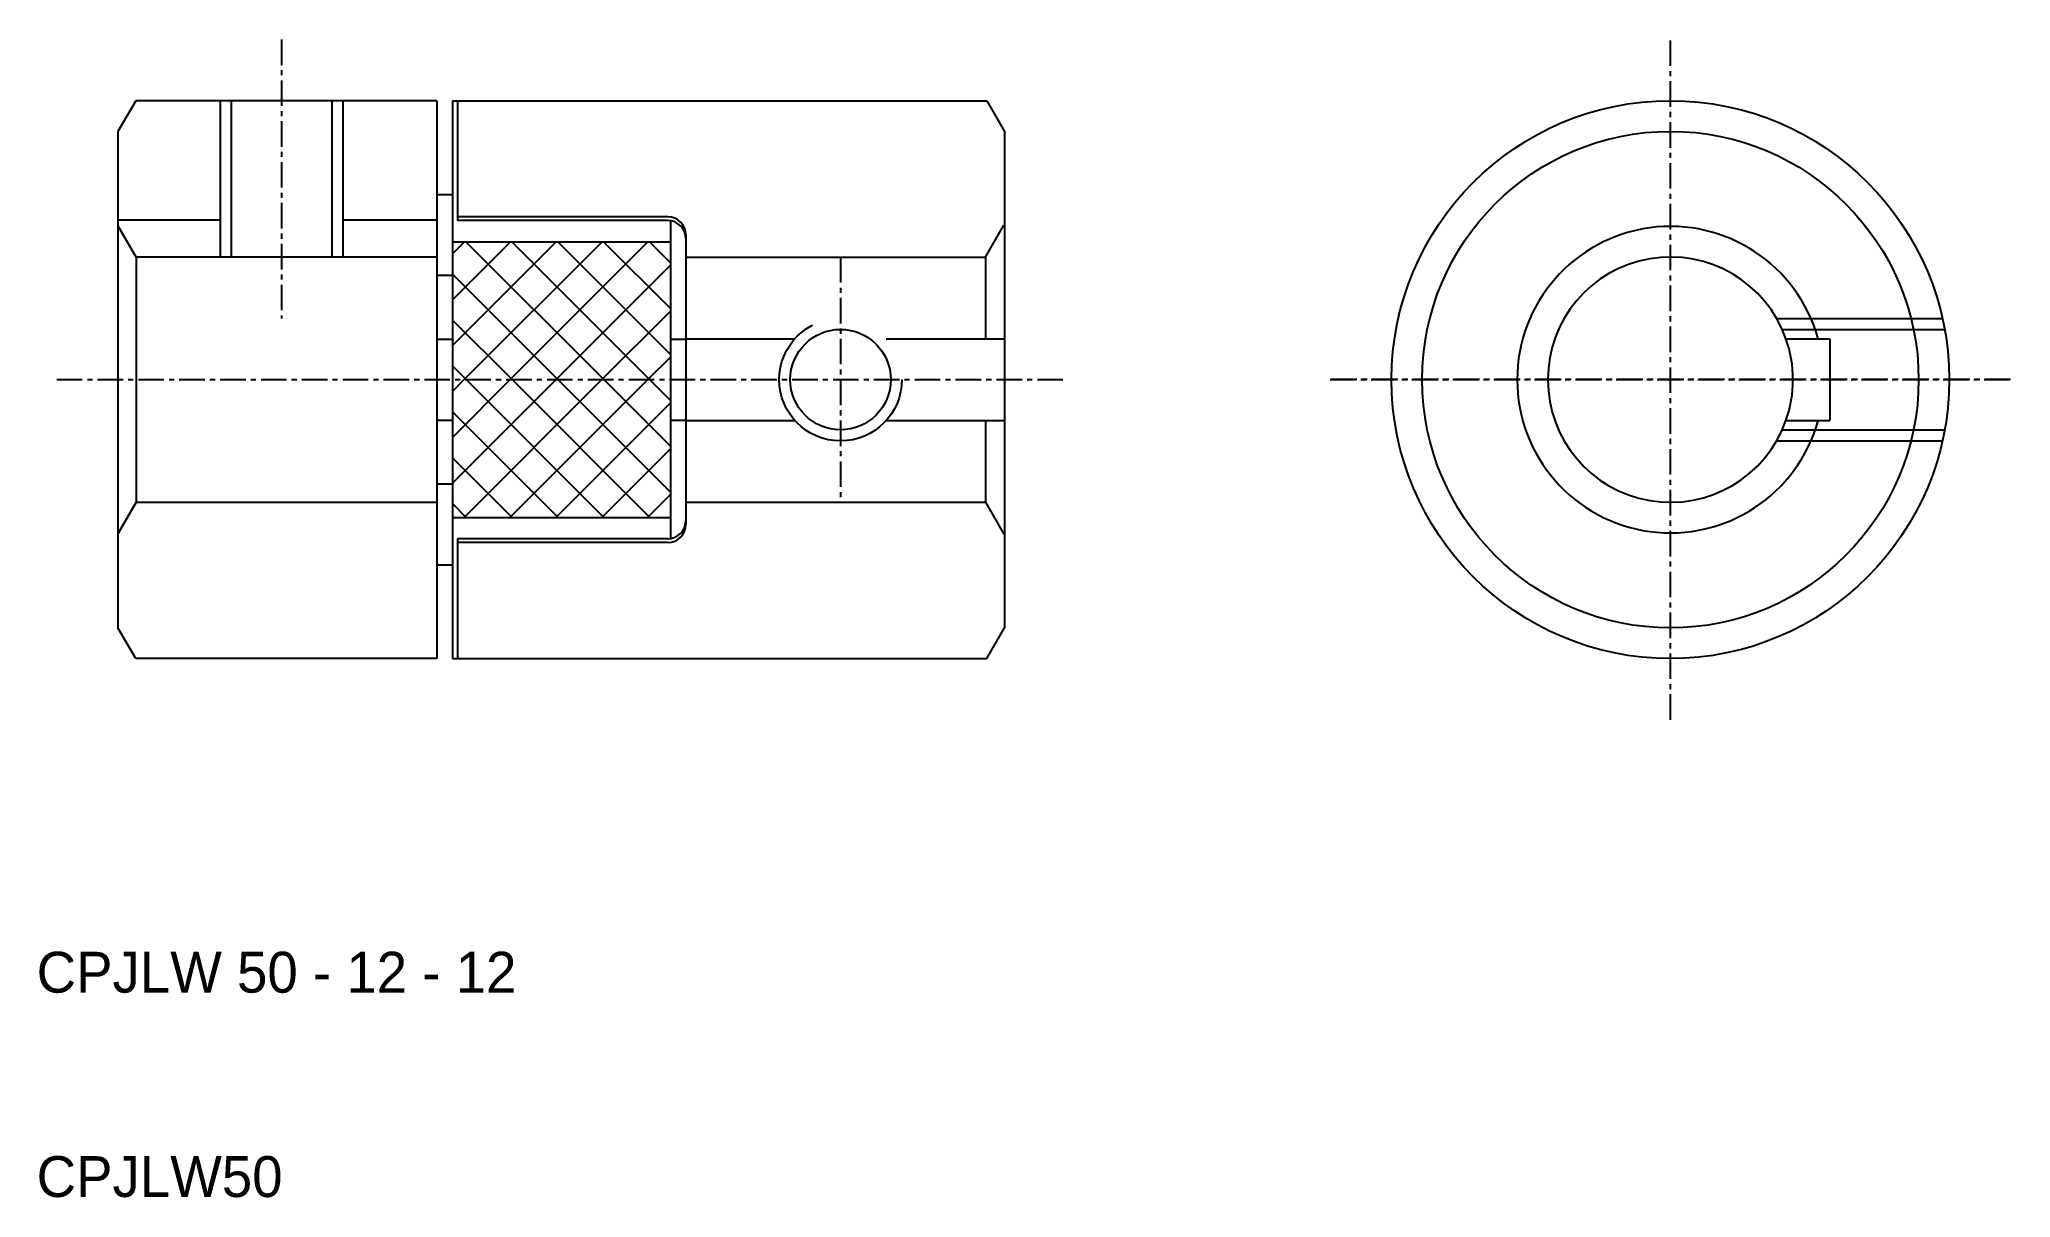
# Model space of a CAD drawing. Extents: x 151 to 247.5, y 81.9 to 138.6.
import ezdxf

# ---------------------------------------------------------------- set-up
doc = ezdxf.new("R2010")
doc.units = 0
doc.linetypes.add('CENTER', pattern=[2, 1.25, -0.25, 0.25, -0.25])
doc.linetypes.add('DASHED', pattern=[19.05, 12.7, -6.35])
doc.layers.get('0').update_dxf_attribs({"linetype": 'CONTINUOUS'})
doc.layers.add('CENTER', color=1, linetype='CENTER')

msp = doc.modelspace()

# ---------------------------------------------------------------- linework, layer by layer
for p, q in [((155.692, 135.588), (154.825, 134.086)), ((170.425, 135.588), (155.692, 135.588)), ((160.366, 135.585), (160.366, 127.938)), ((165.284, 135.585), (165.284, 127.938)), ((170.425, 135.588), (170.425, 108.288)), ((171.195, 135.588), (197.358, 135.588)), ((171.195, 135.588), (171.195, 108.288)), ((171.449, 135.588), (171.449, 129.723)), ((197.358, 135.588), (198.225, 134.086)), ((154.825, 134.086), (154.825, 109.789)), ((198.225, 134.086), (198.225, 109.789)), ((170.425, 131.006), (171.195, 131.006)), ((159.825, 129.738), (154.825, 129.738)), ((155.715, 127.938), (154.825, 129.479)), ((170.404, 129.738), (165.825, 129.738)), ((181.736, 129.907), (171.449, 129.907)), ((181.736, 129.723), (171.449, 129.723)), ((181.863, 129.723), (181.863, 114.152)), ((197.291, 127.938), (198.191, 129.497)), ((171.195, 128.681), (181.863, 128.681)), ((182.625, 129.018), (182.625, 114.858)), ((155.715, 127.938), (155.715, 115.938)), ((170.404, 127.938), (155.715, 127.938)), ((182.612, 127.938), (197.291, 127.938)), ((197.291, 127.938), (197.291, 123.938)), ((170.425, 127.043), (171.195, 127.043)), ((170.425, 123.919), (171.195, 123.919)), ((181.863, 123.919), (182.625, 123.919)), ((182.612, 123.938), (187.955, 123.938)), ((192.427, 123.938), (198.191, 123.938)), ((236.469, 123.938), (238.612, 123.938)), ((238.612, 123.938), (238.612, 119.938)), ((170.425, 119.957), (171.195, 119.957)), ((181.863, 119.957), (182.625, 119.957)), ((182.612, 119.938), (187.955, 119.938)), ((192.427, 119.938), (198.191, 119.938)), ((197.291, 119.938), (197.291, 115.938)), ((236.469, 119.938), (238.612, 119.938)), ((170.425, 116.832), (171.195, 116.832)), ((155.715, 115.938), (154.825, 114.396)), ((155.715, 115.938), (170.404, 115.938)), ((182.612, 115.938), (197.291, 115.938)), ((197.291, 115.938), (198.191, 114.379)), ((171.195, 115.194), (181.863, 115.194)), ((181.736, 114.152), (171.449, 114.152)), ((171.449, 114.152), (171.449, 108.288)), ((181.736, 113.969), (171.449, 113.969)), ((170.425, 112.87), (171.195, 112.87)), ((155.692, 108.288), (154.825, 109.789)), ((197.358, 108.288), (198.225, 109.789)), ((170.425, 108.288), (155.692, 108.288)), ((171.195, 108.288), (197.358, 108.288))]:
    msp.add_line(p, q)
at = {"color": 3, "linetype": 'DASHED'}
for p, q in [((159.825, 135.585), (159.825, 127.938)), ((165.825, 135.585), (165.825, 127.938)), ((236.008, 124.938), (244.128, 124.938)), ((236.285, 124.397), (244.239, 124.397)), ((236.008, 118.938), (244.128, 118.938)), ((236.285, 119.479), (244.239, 119.479))]:
    msp.add_line(p, q, dxfattribs=at)
at = {"color": 3}
for p, q in [((171.195, 123.603), (176.274, 128.681)), ((171.195, 125.848), (174.029, 128.681)), ((171.195, 128.093), (171.784, 128.681)), ((171.775, 121.938), (178.519, 128.681)), ((178.602, 121.938), (171.858, 128.681)), ((174.02, 121.938), (180.764, 128.681)), ((180.847, 121.938), (174.103, 128.681)), ((181.863, 123.167), (176.348, 128.681)), ((181.863, 125.412), (178.593, 128.681)), ((181.863, 127.657), (180.838, 128.681)), ((176.265, 121.938), (181.863, 127.535)), ((176.357, 121.938), (171.195, 127.1)), ((174.112, 121.938), (171.195, 124.855)), ((178.51, 121.938), (181.863, 125.29)), ((171.867, 121.938), (171.195, 122.609)), ((180.755, 121.938), (181.863, 123.045)), ((171.195, 116.867), (176.265, 121.938)), ((171.195, 119.112), (174.02, 121.938)), ((171.195, 121.358), (171.775, 121.938)), ((171.767, 115.194), (178.51, 121.938)), ((178.61, 115.194), (171.867, 121.938)), ((174.012, 115.194), (180.755, 121.938)), ((180.855, 115.194), (174.112, 121.938)), ((181.863, 116.432), (176.357, 121.938)), ((181.863, 118.677), (178.602, 121.938)), ((181.863, 120.922), (180.847, 121.938)), ((176.257, 115.194), (181.863, 120.8)), ((176.365, 115.194), (171.195, 120.364)), ((174.12, 115.194), (171.195, 118.119)), ((178.502, 115.194), (181.863, 118.555)), ((171.875, 115.194), (171.195, 115.874)), ((180.747, 115.194), (181.863, 116.31))]:
    msp.add_line(p, q, dxfattribs=at)
for centre, radius in [((230.812, 121.938), 13.65), ((230.812, 121.938), 12.15), ((190.191, 121.938), 2.459)]:
    msp.add_circle(centre, radius)
at = {"color": 3, "linetype": 'DASHED'}
msp.add_circle((190.191, 121.938), 3, dxfattribs=at)
for centre, radius, start, end in [((181.736, 129.018), 0.889, 0, 89.99998), ((181.736, 128.834), 0.889, 0, 89.99998), ((230.812, 121.938), 7.5, 15.46601, 344.53399), ((230.812, 121.938), 6, 19.47122, 340.52878), ((230.812, 121.938), 6, 340.52878, 19.47122), ((181.736, 115.041), 0.889, 270, 359.99998), ((181.736, 114.858), 0.889, 270, 359.99998)]:
    msp.add_arc(centre, radius, start, end)
at = {"layer": 'CENTER', "color": 1, "linetype": 'CENTER'}
for p, q in [((162.825, 138.585), (162.825, 124.938)), ((230.812, 105.288), (230.812, 138.588)), ((230.812, 105.288), (230.812, 138.588)), ((190.191, 127.938), (190.191, 115.938)), ((151.825, 121.938), (201.191, 121.938)), ((247.462, 121.938), (214.162, 121.938)), ((214.162, 121.938), (247.462, 121.938))]:
    msp.add_line(p, q, dxfattribs=at)

# ---------------------------------------------------------------- texts
for s, p in [('CPJLW 50 - 12 - 12', (150.843, 91.938)), ('CPJLW50', (150.843, 81.938))]:
    msp.add_text(s, height=2).set_placement(p)

doc.saveas('drawing.dxf')
